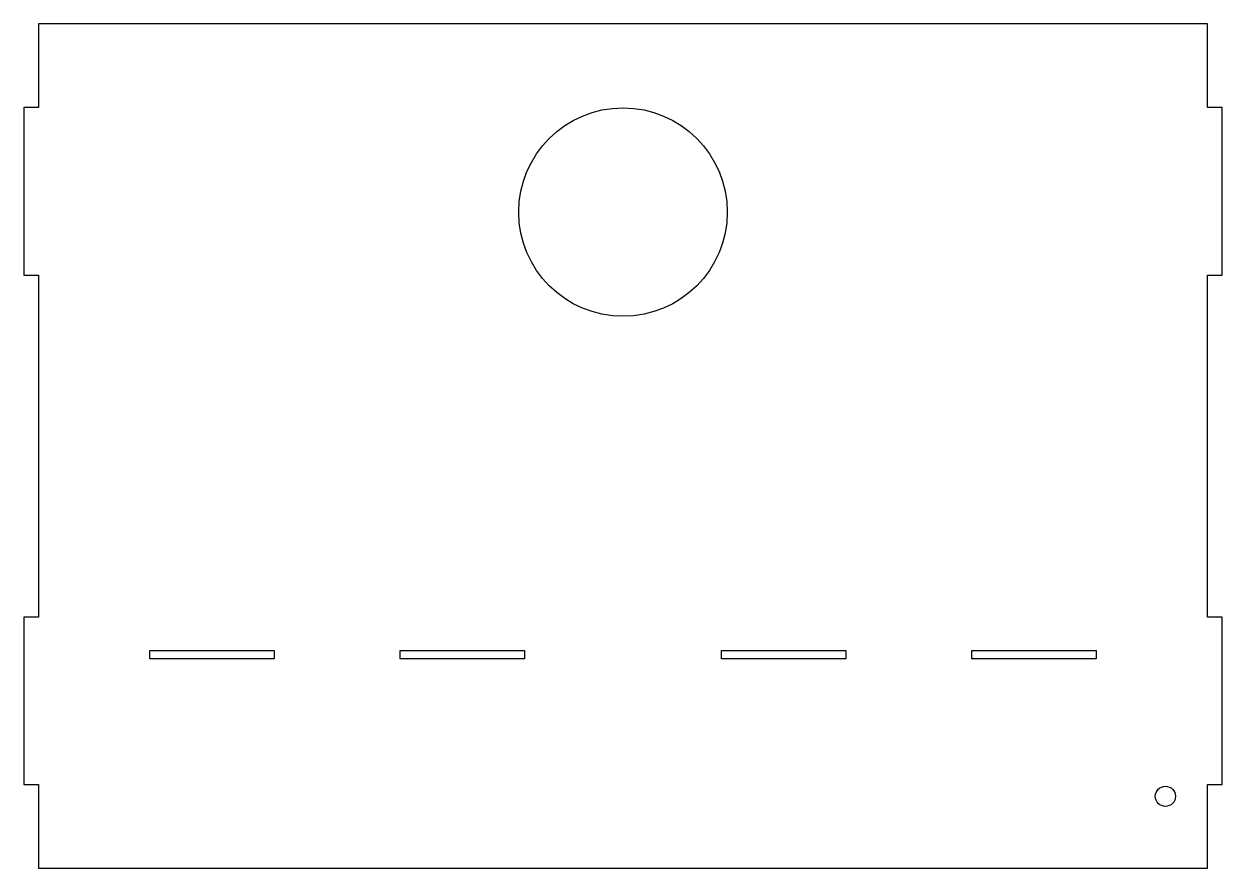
# Model space of a CAD drawing. Header units: millimetres. Extents: x -144 to 144, y -101 to 101.
import ezdxf

# ---------------------------------------------------------------- set-up
doc = ezdxf.new("R2010")
doc.units = ezdxf.units.MM
doc.layers.add('CUTOUTS', color=1, linetype='CONTINUOUS')
doc.layers.add('PERIMETER', color=5, linetype='CONTINUOUS')

msp = doc.modelspace()

# ---------------------------------------------------------------- linework, layer by layer
at = {"layer": 'CUTOUTS'}
for p, q in [((-113.42, -50.98), (-113.42, -49.03)), ((-113.42, -49.03), (-103.5, -49.03)), ((-83.57, -50.98), (-113.42, -50.98)), ((-103.5, -49.03), (-83.57, -49.03)), ((-83.57, -49.03), (-83.57, -50.98)), ((-53.42, -50.98), (-53.42, -49.03)), ((-53.42, -49.03), (-23.57, -49.03)), ((-23.57, -50.98), (-53.42, -50.98)), ((-23.57, -49.03), (-23.57, -50.98)), ((23.57, -49.03), (53.42, -49.03)), ((23.57, -50.98), (23.57, -49.03)), ((53.42, -50.98), (23.57, -50.98)), ((53.42, -49.03), (53.42, -50.98)), ((83.57, -50.98), (83.57, -49.03)), ((83.57, -49.03), (113.42, -49.03)), ((113.42, -50.98), (83.57, -50.98)), ((113.42, -49.03), (113.42, -50.98))]:
    msp.add_line(p, q, dxfattribs=at)
for centre, radius in [((0, 56.05), 24.98), ((130, -83.95), 2.42)]:
    msp.add_circle(centre, radius, dxfattribs=at)
at = {"layer": 'PERIMETER'}
for p, q in [((-140.08, 101.12), (-140.08, 81.12)), ((140.08, 101.12), (-140.08, 101.12)), ((140.08, 81.12), (140.08, 101.12)), ((-140.08, 81.12), (-143.58, 81.12)), ((-143.58, 81.12), (-143.58, 40.97)), ((143.58, 81.12), (140.08, 81.12)), ((143.58, 40.97), (143.58, 81.12)), ((-143.58, 40.97), (-140.08, 40.97)), ((-140.08, 40.97), (-140.08, -40.98)), ((140.08, -40.98), (140.08, 40.97)), ((140.08, 40.97), (143.58, 40.97)), ((-140.08, -40.98), (-143.58, -40.98)), ((-143.58, -40.98), (-143.58, -81.13)), ((143.58, -40.98), (140.08, -40.98)), ((143.58, -81.13), (143.58, -40.98)), ((-143.58, -81.13), (-140.08, -81.13)), ((-140.08, -81.13), (-140.08, -101.13)), ((140.08, -81.13), (143.58, -81.13)), ((140.08, -101.13), (140.08, -81.13)), ((-140.08, -101.13), (140.08, -101.13))]:
    msp.add_line(p, q, dxfattribs=at)

doc.saveas('drawing.dxf')
